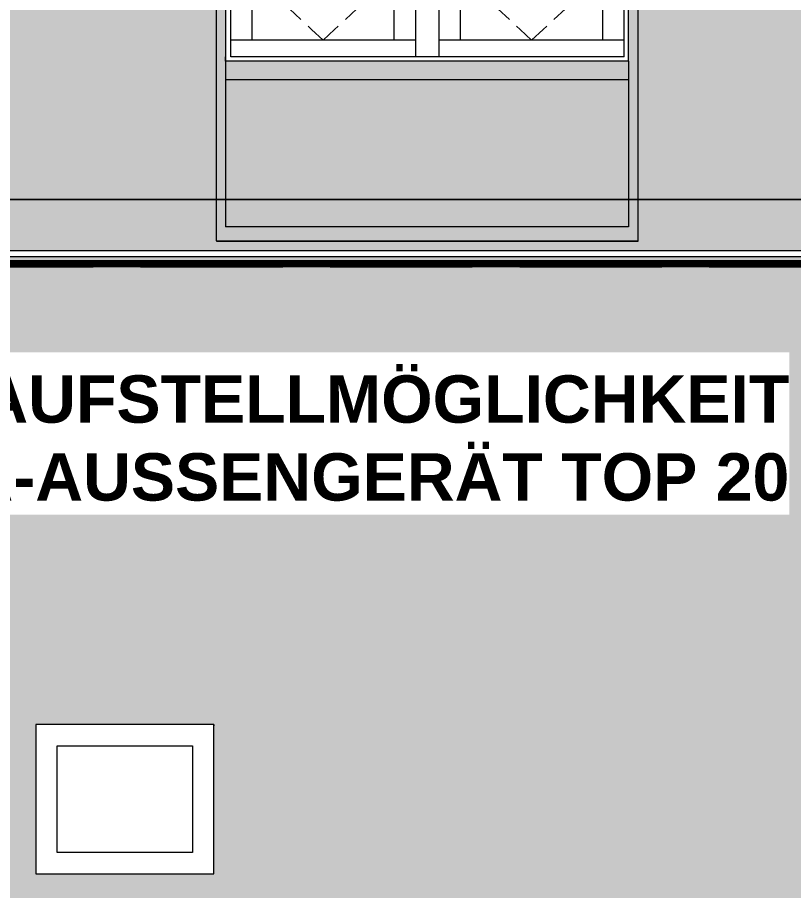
# Model space of a CAD drawing. Header units: metres. Extents: x -3 to 171, y -23 to 41.
# Drawn here: x 136.306 to 139.581, y 28.16 to 31.845 of the extents above; entities that cross this region are included whole.
import ezdxf

# ---------------------------------------------------------------- set-up
doc = ezdxf.new("R2010")
doc.units = ezdxf.units.M
doc.header["$MEASUREMENT"] = 0
doc.set_wipeout_variables(frame=1)
doc.linetypes.add('Strichlinie weit', pattern=[0.004, 0.003, -0.001])
doc.linetypes.add('Wipeout_Contour', pattern=[1, 0, -1])
for name, color, linetype in [('112 Wand Aussen - Schachtwände', 7, 'Continuous'), ('140 Brüstung', 7, 'Continuous'), ('325 Dachfenster', 7, 'Continuous'), ('330 Dachaufbau', 7, 'Continuous'), ('905 VP Beschriftung Übersicht.Übersicht', 7, 'Continuous')]:
    doc.layers.add(name, color=color, linetype=linetype)
doc.styles.add('ERSTELLTER_STIL_6', font='arial.ttf')

# ---------------------------------------------------------------- blocks, each defined once
blk = doc.blocks.new('Wand_25_2', base_point=(137.0442, 28.7707))
at = {"color": 254, "linetype": 'Wipeout_Contour', "lineweight": 0, "ltscale": 418.604028}
blk.add_wipeout([(136.3892, 28.8557), (136.3842, 28.8607), (136.3842, 28.8557)], dxfattribs=at).dxf.layer = '112 Wand Aussen - Schachtwände'
at = {"color": 254, "linetype": 'Wipeout_Contour', "lineweight": 0, "ltscale": 419.818566}
blk.add_wipeout([(137.1292, 28.8557), (137.1342, 28.8557), (137.1342, 28.8607)], dxfattribs=at).dxf.layer = '112 Wand Aussen - Schachtwände'
at = {"color": 254, "linetype": 'Wipeout_Contour', "lineweight": 0, "ltscale": 418.635371}
blk.add_wipeout([(136.4292, 28.8157), (136.3892, 28.8557), (136.3892, 28.8157)], dxfattribs=at).dxf.layer = '112 Wand Aussen - Schachtwände'
at = {"color": 254, "linetype": 'Wipeout_Contour', "lineweight": 0, "ltscale": 419.752084}
blk.add_wipeout([(137.0892, 28.8157), (137.1292, 28.8157), (137.1292, 28.8557)], dxfattribs=at).dxf.layer = '112 Wand Aussen - Schachtwände'
at = {"color": 254, "linetype": 'Wipeout_Contour', "lineweight": 0, "ltscale": 420.999196}
blk.add_wipeout([(137.1292, 28.8607), (137.1292, 28.8557), (137.1342, 28.8607)], dxfattribs=at).dxf.layer = '112 Wand Aussen - Schachtwände'
at = {"color": 254, "linetype": 'Wipeout_Contour', "lineweight": 0, "ltscale": 418.708416}
blk.add_wipeout([(136.4342, 28.8107), (136.4292, 28.8157), (136.4292, 28.8107)], dxfattribs=at).dxf.layer = '112 Wand Aussen - Schachtwände'
at = {"color": 254, "linetype": 'Wipeout_Contour', "lineweight": 0, "ltscale": 419.658769}
blk.add_wipeout([(137.0842, 28.8107), (137.0892, 28.8107), (137.0892, 28.8157)], dxfattribs=at).dxf.layer = '112 Wand Aussen - Schachtwände'
at = {"color": 254, "linetype": 'Wipeout_Contour', "lineweight": 0, "ltscale": 559.085752}
blk.add_wipeout([(136.3892, 28.8607), (136.3892, 28.8557), (137.1292, 28.8557), (137.1292, 28.8607)], dxfattribs=at).dxf.layer = '112 Wand Aussen - Schachtwände'
at = {"color": 254, "linetype": 'Wipeout_Contour', "lineweight": 0, "ltscale": 418.739795}
blk.add_wipeout([(136.4742, 28.7707), (136.4342, 28.8107), (136.4342, 28.7707)], dxfattribs=at).dxf.layer = '112 Wand Aussen - Schachtwände'
at = {"color": 254, "linetype": 'Wipeout_Contour', "lineweight": 0, "ltscale": 419.592306}
blk.add_wipeout([(137.0442, 28.7707), (137.0842, 28.7707), (137.0842, 28.8107)], dxfattribs=at).dxf.layer = '112 Wand Aussen - Schachtwände'
at = {"color": 254, "linetype": 'Wipeout_Contour', "lineweight": 0, "ltscale": 417.838631}
blk.add_wipeout([(136.3892, 28.8607), (136.3842, 28.8607), (136.3892, 28.8557)], dxfattribs=at).dxf.layer = '112 Wand Aussen - Schachtwände'
at = {"color": 254, "linetype": 'Wipeout_Contour', "lineweight": 0, "ltscale": 420.90557}
blk.add_wipeout([(137.0892, 28.8557), (137.0892, 28.8157), (137.1292, 28.8557)], dxfattribs=at).dxf.layer = '112 Wand Aussen - Schachtwände'
at = {"layer": '112 Wand Aussen - Schachtwände', "color": 7, "linetype": 'Continuous', "lineweight": 18, "flags": 128}
blk.add_lwpolyline([(137.1342, 28.8607), (137.1342, 28.8557)], dxfattribs=at)
at = {"color": 254, "linetype": 'Wipeout_Contour', "lineweight": 0, "ltscale": 559.067231}
blk.add_wipeout([(136.4292, 28.8557), (136.4292, 28.8157), (137.0892, 28.8157), (137.0892, 28.8557)], dxfattribs=at).dxf.layer = '112 Wand Aussen - Schachtwände'
at = {"color": 254, "linetype": 'Wipeout_Contour', "lineweight": 0, "ltscale": 417.911226}
blk.add_wipeout([(136.4292, 28.8557), (136.3892, 28.8557), (136.4292, 28.8157)], dxfattribs=at).dxf.layer = '112 Wand Aussen - Schachtwände'
at = {"color": 254, "linetype": 'Wipeout_Contour', "lineweight": 0, "ltscale": 420.839206}
blk.add_wipeout([(137.0842, 28.8157), (137.0842, 28.8107), (137.0892, 28.8157)], dxfattribs=at).dxf.layer = '112 Wand Aussen - Schachtwände'
at = {"layer": '112 Wand Aussen - Schachtwände', "color": 7, "linetype": 'Continuous', "lineweight": 18, "flags": 128}
for points in [[(136.3842, 28.8607), (136.3842, 28.8557)], [(137.1342, 28.8607), (136.3842, 28.8607)]]:
    blk.add_lwpolyline(points, dxfattribs=at)
at = {"color": 254, "linetype": 'Wipeout_Contour', "lineweight": 0, "ltscale": 559.048728}
blk.add_wipeout([(136.4342, 28.8157), (136.4342, 28.8107), (137.0842, 28.8107), (137.0842, 28.8157)], dxfattribs=at).dxf.layer = '112 Wand Aussen - Schachtwände'
at = {"color": 254, "linetype": 'Wipeout_Contour', "lineweight": 0, "ltscale": 417.942564}
blk.add_wipeout([(136.4342, 28.8157), (136.4292, 28.8157), (136.4342, 28.8107)], dxfattribs=at).dxf.layer = '112 Wand Aussen - Schachtwände'
at = {"color": 254, "linetype": 'Wipeout_Contour', "lineweight": 0, "ltscale": 420.745588}
blk.add_wipeout([(137.0442, 28.7707), (137.0842, 28.8107), (137.0442, 28.8107)], dxfattribs=at).dxf.layer = '112 Wand Aussen - Schachtwände'
at = {"color": 254, "linetype": 'Wipeout_Contour', "lineweight": 0, "ltscale": 559.030237}
blk.add_wipeout([(136.4742, 28.7707), (137.0442, 28.7707), (137.0442, 28.8107), (136.4742, 28.8107)], dxfattribs=at).dxf.layer = '112 Wand Aussen - Schachtwände'
at = {"color": 254, "linetype": 'Wipeout_Contour', "lineweight": 0, "ltscale": 418.015185}
blk.add_wipeout([(136.4742, 28.8107), (136.4342, 28.8107), (136.4742, 28.7707)], dxfattribs=at).dxf.layer = '112 Wand Aussen - Schachtwände'
at = {"layer": '112 Wand Aussen - Schachtwände', "color": 7, "linetype": 'Continuous', "lineweight": 18, "flags": 128}
blk.add_lwpolyline([(136.4742, 28.7707), (137.0442, 28.7707)], dxfattribs=at)
blk = doc.blocks.new('Wand_26_2', base_point=(136.4742, 28.3207))
at = {"color": 254, "linetype": 'Wipeout_Contour', "lineweight": 0, "ltscale": 417.248907}
blk.add_wipeout([(136.3892, 28.2357), (136.3842, 28.2307), (136.3892, 28.2307)], dxfattribs=at).dxf.layer = '112 Wand Aussen - Schachtwände'
at = {"color": 254, "linetype": 'Wipeout_Contour', "lineweight": 0, "ltscale": 417.342125}
blk.add_wipeout([(136.4292, 28.2757), (136.3892, 28.2357), (136.4292, 28.2357)], dxfattribs=at).dxf.layer = '112 Wand Aussen - Schachtwände'
at = {"color": 254, "linetype": 'Wipeout_Contour', "lineweight": 0, "ltscale": 557.37195}
blk.add_wipeout([(136.3842, 28.8557), (136.3842, 28.2357), (136.3892, 28.2357), (136.3892, 28.8557)], dxfattribs=at).dxf.layer = '112 Wand Aussen - Schachtwände'
at = {"color": 254, "linetype": 'Wipeout_Contour', "lineweight": 0, "ltscale": 417.408385}
blk.add_wipeout([(136.4342, 28.2807), (136.4292, 28.2757), (136.4342, 28.2757)], dxfattribs=at).dxf.layer = '112 Wand Aussen - Schachtwände'
at = {"color": 254, "linetype": 'Wipeout_Contour', "lineweight": 0, "ltscale": 417.501611}
blk.add_wipeout([(136.4742, 28.3207), (136.4342, 28.2807), (136.4742, 28.2807)], dxfattribs=at).dxf.layer = '112 Wand Aussen - Schachtwände'
at = {"color": 254, "linetype": 'Wipeout_Contour', "lineweight": 0, "ltscale": 418.42697}
blk.add_wipeout([(136.3892, 28.2357), (136.3842, 28.2357), (136.3842, 28.2307)], dxfattribs=at).dxf.layer = '112 Wand Aussen - Schachtwände'
at = {"color": 254, "linetype": 'Wipeout_Contour', "lineweight": 0, "ltscale": 557.459787}
blk.add_wipeout([(136.3892, 28.8157), (136.3892, 28.2757), (136.4292, 28.2757), (136.4292, 28.8157)], dxfattribs=at).dxf.layer = '112 Wand Aussen - Schachtwände'
at = {"color": 254, "linetype": 'Wipeout_Contour', "lineweight": 0, "ltscale": 418.493113}
blk.add_wipeout([(136.4292, 28.2757), (136.3892, 28.2757), (136.3892, 28.2357)], dxfattribs=at).dxf.layer = '112 Wand Aussen - Schachtwände'
at = {"layer": '112 Wand Aussen - Schachtwände', "color": 7, "linetype": 'Continuous', "lineweight": 18, "flags": 128}
for points in [[(136.3842, 28.8557), (136.3842, 28.2307)], [(136.3842, 28.2307), (136.3892, 28.2307)]]:
    blk.add_lwpolyline(points, dxfattribs=at)
at = {"color": 254, "linetype": 'Wipeout_Contour', "lineweight": 0, "ltscale": 557.547906}
blk.add_wipeout([(136.4292, 28.8107), (136.4292, 28.2807), (136.4342, 28.2807), (136.4342, 28.8107)], dxfattribs=at).dxf.layer = '112 Wand Aussen - Schachtwände'
at = {"color": 254, "linetype": 'Wipeout_Contour', "lineweight": 0, "ltscale": 557.635794}
blk.add_wipeout([(136.4742, 28.3207), (136.4742, 28.7707), (136.4342, 28.7707), (136.4342, 28.3207)], dxfattribs=at).dxf.layer = '112 Wand Aussen - Schachtwände'
at = {"color": 254, "linetype": 'Wipeout_Contour', "lineweight": 0, "ltscale": 418.586643}
blk.add_wipeout([(136.4342, 28.2807), (136.4292, 28.2807), (136.4292, 28.2757)], dxfattribs=at).dxf.layer = '112 Wand Aussen - Schachtwände'
at = {"color": 254, "linetype": 'Wipeout_Contour', "lineweight": 0, "ltscale": 418.652805}
blk.add_wipeout([(136.4342, 28.3207), (136.4342, 28.2807), (136.4742, 28.3207)], dxfattribs=at).dxf.layer = '112 Wand Aussen - Schachtwände'
at = {"layer": '112 Wand Aussen - Schachtwände', "color": 7, "linetype": 'Continuous', "lineweight": 18, "flags": 128}
blk.add_lwpolyline([(136.4742, 28.3207), (136.4742, 28.7707)], dxfattribs=at)
blk = doc.blocks.new('Wand_27_2', base_point=(137.0442, 28.3207))
at = {"color": 254, "linetype": 'Wipeout_Contour', "lineweight": 0, "ltscale": 419.640113}
blk.add_wipeout([(137.1342, 28.2357), (137.1292, 28.2357), (137.1342, 28.2307)], dxfattribs=at).dxf.layer = '112 Wand Aussen - Schachtwände'
at = {"color": 254, "linetype": 'Wipeout_Contour', "lineweight": 0, "ltscale": 419.608301}
blk.add_wipeout([(137.1292, 28.2757), (137.0892, 28.2757), (137.1292, 28.2357)], dxfattribs=at).dxf.layer = '112 Wand Aussen - Schachtwände'
at = {"color": 254, "linetype": 'Wipeout_Contour', "lineweight": 0, "ltscale": 419.535365}
blk.add_wipeout([(137.0842, 28.2807), (137.0892, 28.2757), (137.0892, 28.2807)], dxfattribs=at).dxf.layer = '112 Wand Aussen - Schachtwände'
at = {"color": 254, "linetype": 'Wipeout_Contour', "lineweight": 0, "ltscale": 558.574958}
blk.add_wipeout([(137.1292, 28.2357), (136.3892, 28.2357), (136.3892, 28.2307), (137.1292, 28.2307)], dxfattribs=at).dxf.layer = '112 Wand Aussen - Schachtwände'
at = {"color": 254, "linetype": 'Wipeout_Contour', "lineweight": 0, "ltscale": 419.503588}
blk.add_wipeout([(137.0442, 28.3207), (137.0842, 28.2807), (137.0842, 28.3207)], dxfattribs=at).dxf.layer = '112 Wand Aussen - Schachtwände'
at = {"color": 254, "linetype": 'Wipeout_Contour', "lineweight": 0, "ltscale": 420.412003}
blk.add_wipeout([(137.1292, 28.2307), (137.1342, 28.2307), (137.1292, 28.2357)], dxfattribs=at).dxf.layer = '112 Wand Aussen - Schachtwände'
at = {"color": 254, "linetype": 'Wipeout_Contour', "lineweight": 0, "ltscale": 558.593214}
blk.add_wipeout([(137.0892, 28.2757), (136.4292, 28.2757), (136.4292, 28.2357), (137.0892, 28.2357)], dxfattribs=at).dxf.layer = '112 Wand Aussen - Schachtwände'
at = {"color": 254, "linetype": 'Wipeout_Contour', "lineweight": 0, "ltscale": 420.338624}
blk.add_wipeout([(137.0892, 28.2357), (137.1292, 28.2357), (137.0892, 28.2757)], dxfattribs=at).dxf.layer = '112 Wand Aussen - Schachtwände'
at = {"layer": '112 Wand Aussen - Schachtwände', "color": 7, "linetype": 'Continuous', "lineweight": 18, "flags": 128}
for points in [[(136.3892, 28.2307), (137.1342, 28.2307)], [(137.1342, 28.2307), (137.1342, 28.2357)]]:
    blk.add_lwpolyline(points, dxfattribs=at)
at = {"color": 254, "linetype": 'Wipeout_Contour', "lineweight": 0, "ltscale": 558.611487}
blk.add_wipeout([(137.0842, 28.2807), (136.4342, 28.2807), (136.4342, 28.2757), (137.0842, 28.2757)], dxfattribs=at).dxf.layer = '112 Wand Aussen - Schachtwände'
at = {"color": 254, "linetype": 'Wipeout_Contour', "lineweight": 0, "ltscale": 558.629772}
blk.add_wipeout([(137.0442, 28.3207), (136.4742, 28.3207), (136.4742, 28.2807), (137.0442, 28.2807)], dxfattribs=at).dxf.layer = '112 Wand Aussen - Schachtwände'
at = {"color": 254, "linetype": 'Wipeout_Contour', "lineweight": 0, "ltscale": 420.306805}
blk.add_wipeout([(137.0842, 28.2757), (137.0892, 28.2757), (137.0842, 28.2807)], dxfattribs=at).dxf.layer = '112 Wand Aussen - Schachtwände'
at = {"color": 254, "linetype": 'Wipeout_Contour', "lineweight": 0, "ltscale": 420.23345}
blk.add_wipeout([(137.0442, 28.2807), (137.0842, 28.2807), (137.0442, 28.3207)], dxfattribs=at).dxf.layer = '112 Wand Aussen - Schachtwände'
at = {"layer": '112 Wand Aussen - Schachtwände', "color": 7, "linetype": 'Continuous', "lineweight": 18, "flags": 128}
blk.add_lwpolyline([(137.0442, 28.3207), (136.4742, 28.3207)], dxfattribs=at)
blk = doc.blocks.new('Wand_58_2', base_point=(134.4257, 30.9569))
at = {"layer": '140 Brüstung', "linetype": 'Continuous', "lineweight": 0, "true_color": 0x000000}
for points in [[(134.4257, 30.8077), (140.0742, 30.8077), (140.0742, 30.8131), (134.4257, 30.8131)], [(134.4257, 30.7987), (140.0742, 30.7987), (140.0742, 30.8042), (134.4257, 30.8042)]]:
    blk.add_hatch(color=18, dxfattribs=at).paths.add_polyline_path(points)
at = {"layer": '140 Brüstung', "linetype": 'Continuous', "lineweight": 0, "true_color": 0xffffff}
blk.add_hatch(color=7, dxfattribs=at).paths.add_polyline_path([(134.4257, 30.8042), (140.0742, 30.8042), (140.0742, 30.8077), (134.4257, 30.8077)])
at = {"layer": '140 Brüstung', "color": 7, "linetype": 'Continuous', "lineweight": 13}
for p, q in [((134.4257, 30.8131), (140.024, 30.8131)), ((134.4257, 30.8077), (140.0742, 30.8077)), ((134.4257, 30.8042), (140.0742, 30.8042)), ((140.024, 30.8131), (140.0742, 30.8131)), ((134.4257, 30.7987), (140.0742, 30.7987))]:
    blk.add_line(p, q, dxfattribs=at)
at = {"layer": '140 Brüstung', "color": 7, "linetype": 'Strichlinie weit', "lineweight": 13, "ltscale": 200}
blk.add_line((134.4257, 30.7933), (140.0742, 30.7933), dxfattribs=at)
at = {"layer": '140 Brüstung', "color": 7, "linetype": 'Continuous', "lineweight": 18, "flags": 128}
for points in [[(140.0742, 31.077), (140.0742, 31.0768)], [(140.0742, 31.0768), (140.0742, 30.8368)]]:
    blk.add_lwpolyline(points, dxfattribs=at)
at = {"layer": '140 Brüstung', "color": 7, "linetype": 'Strichlinie weit', "lineweight": 13, "ltscale": 200, "flags": 128}
for points in [[(140.0742, 30.8195), (140.0742, 30.8185)], [(140.0742, 30.8185), (140.0742, 30.8131)], [(134.4257, 30.7987), (134.4257, 30.7933)], [(134.4257, 30.7933), (134.4257, 30.7923)], [(134.4257, 30.7923), (140.0742, 30.7923)], [(140.0742, 30.7987), (140.0742, 30.7933)], [(140.0742, 30.7933), (140.0742, 30.7923)]]:
    blk.add_lwpolyline(points, dxfattribs=at)
at = {"color": 254, "linetype": 'Wipeout_Contour', "lineweight": 0, "ltscale": 572.921268}
blk.add_wipeout([(139.6644, 30.8368), (140.024, 30.8368), (140.024, 31.0768), (139.6644, 31.0768)], dxfattribs=at).dxf.layer = '140 Brüstung'
at = {"layer": '140 Brüstung', "color": 7, "linetype": 'Continuous', "lineweight": 18}
for p, q in [((140.024, 31.0768), (140.024, 30.8368)), ((140.024, 30.8368), (140.024, 30.8195)), ((140.024, 30.8195), (140.024, 30.8185)), ((140.024, 30.8185), (140.024, 30.8131))]:
    blk.add_line(p, q, dxfattribs=at)
at = {"color": 254, "linetype": 'Wipeout_Contour', "lineweight": 0, "ltscale": 561.991907}
blk.add_wipeout([(139.6644, 31.0768), (134.4257, 31.0768), (134.4257, 30.8368), (139.6644, 30.8368)], dxfattribs=at).dxf.layer = '140 Brüstung'
at = {"layer": '140 Brüstung', "color": 7, "linetype": 'Continuous', "lineweight": 18}
for p, q in [((134.4257, 30.8368), (139.6644, 30.8368)), ((139.6644, 30.8368), (140.024, 30.8368))]:
    blk.add_line(p, q, dxfattribs=at)
at = {"layer": '140 Brüstung', "color": 7, "linetype": 'Strichlinie weit', "lineweight": 13, "ltscale": 200}
for p, q in [((134.4257, 30.8195), (140.024, 30.8195)), ((134.4257, 30.8185), (140.024, 30.8185))]:
    blk.add_line(p, q, dxfattribs=at)
at = {"layer": '140 Brüstung', "color": 7, "linetype": 'Strichlinie weit', "lineweight": 13, "ltscale": 200, "flags": 128}
for points in [[(134.4257, 30.8195), (134.4257, 30.8185)], [(134.4257, 30.8185), (134.4257, 30.8131)]]:
    blk.add_lwpolyline(points, dxfattribs=at)
at = {"color": 254, "linetype": 'Wipeout_Contour', "lineweight": 0, "ltscale": 572.323586}
blk.add_wipeout([(139.6642, 31.0768), (139.6644, 31.0768), (139.6644, 31.077), (139.6642, 31.077)], dxfattribs=at).dxf.layer = '140 Brüstung'
at = {"color": 254, "linetype": 'Wipeout_Contour', "lineweight": 0, "ltscale": 562.097715}
blk.add_wipeout([(139.6642, 31.077), (134.4257, 31.077), (134.4257, 31.0768), (139.6642, 31.0768)], dxfattribs=at).dxf.layer = '140 Brüstung'
at = {"layer": '140 Brüstung', "color": 7, "linetype": 'Continuous', "lineweight": 18}
for p, q in [((134.4257, 31.0768), (139.6642, 31.0768)), ((139.6642, 31.0768), (139.6644, 31.0768)), ((139.6644, 31.077), (139.6644, 31.0768))]:
    blk.add_line(p, q, dxfattribs=at)
at = {"layer": '140 Brüstung', "color": 7, "linetype": 'Continuous', "lineweight": 18, "flags": 128}
blk.add_lwpolyline([(139.6642, 31.077), (134.4257, 31.077)], dxfattribs=at)
blk = doc.blocks.new('Wand_74_2', base_point=(137.0442, 28.3207))
at = {"color": 254, "linetype": 'Wipeout_Contour', "lineweight": 0, "ltscale": 560.289064}
blk.add_wipeout([(137.1292, 28.8557), (137.1292, 28.2357), (137.1342, 28.2357), (137.1342, 28.8557)], dxfattribs=at).dxf.layer = '112 Wand Aussen - Schachtwände'
at = {"color": 254, "linetype": 'Wipeout_Contour', "lineweight": 0, "ltscale": 560.2007}
blk.add_wipeout([(137.1292, 28.8157), (137.0892, 28.8157), (137.0892, 28.2757), (137.1292, 28.2757)], dxfattribs=at).dxf.layer = '112 Wand Aussen - Schachtwände'
at = {"layer": '112 Wand Aussen - Schachtwände', "color": 7, "linetype": 'Continuous', "lineweight": 18, "flags": 128}
blk.add_lwpolyline([(137.1342, 28.2357), (137.1342, 28.8557)], dxfattribs=at)
at = {"color": 254, "linetype": 'Wipeout_Contour', "lineweight": 0, "ltscale": 560.112618}
blk.add_wipeout([(137.0842, 28.8107), (137.0842, 28.2807), (137.0892, 28.2807), (137.0892, 28.8107)], dxfattribs=at).dxf.layer = '112 Wand Aussen - Schachtwände'
at = {"color": 254, "linetype": 'Wipeout_Contour', "lineweight": 0, "ltscale": 560.024304}
blk.add_wipeout([(137.0442, 28.7707), (137.0442, 28.3207), (137.0842, 28.3207), (137.0842, 28.7707)], dxfattribs=at).dxf.layer = '112 Wand Aussen - Schachtwände'
at = {"layer": '112 Wand Aussen - Schachtwände', "color": 7, "linetype": 'Continuous', "lineweight": 18, "flags": 128}
blk.add_lwpolyline([(137.0442, 28.7707), (137.0442, 28.3207)], dxfattribs=at)
blk = doc.blocks.new('Dachfläche_18_2', base_point=(133.3781, 35.5302))
at = {"layer": '330 Dachaufbau', "linetype": 'Continuous', "lineweight": 0, "true_color": 0x000000}
h = blk.add_hatch(color=18, dxfattribs=at)
h.paths.add_polyline_path([(136.8242, 35.0602), (137.1342, 35.0602), (137.1342, 35.5302), (136.1792, 35.5302), (136.1792, 34.6887), (134.4292, 34.6887), (134.4292, 35.5302), (133.3781, 35.5302), (133.3953, 30.8602), (139.7042, 30.8602), (139.7042, 34.6366), (136.8242, 34.6366)])
h.paths.add_polyline_path([(137.1842, 33.2627), (138.8842, 33.2627), (138.8842, 31.6615), (137.1842, 31.6615)], flags=0)
h.paths.add_polyline_path([(134.4542, 31.6615), (134.4542, 33.2627), (136.1542, 33.2627), (136.1542, 31.6615)], flags=0)
at = {"layer": '330 Dachaufbau', "color": 7, "linetype": 'Continuous', "lineweight": 18, "flags": 128}
for points in [[(137.1842, 33.2627), (137.1842, 31.6615)], [(138.8842, 31.6615), (138.8842, 33.2627)], [(137.1842, 31.6615), (138.8842, 31.6615)], [(139.7042, 30.8602), (133.3953, 30.8602)]]:
    blk.add_lwpolyline(points, dxfattribs=at)
blk = doc.blocks.new('VELUX SlopeRoofBundle[21]_2', base_point=(133.3792, 35.4602))
at = {"color": 254, "linetype": 'Wipeout_Contour', "lineweight": 0, "ltscale": 564.25454}
blk.add_wipeout([(137.1842, 33.2384), (137.1842, 32.3701), (137.2061, 32.3701), (137.2061, 33.2384)], dxfattribs=at).dxf.layer = '325 Dachfenster'
at = {"color": 254, "linetype": 'Wipeout_Contour', "lineweight": 0, "ltscale": 570.792416}
blk.add_wipeout([(138.8661, 33.2384), (138.8661, 32.3701), (138.8842, 32.3701), (138.8842, 33.2384)], dxfattribs=at).dxf.layer = '325 Dachfenster'
at = {"color": 254, "linetype": 'Wipeout_Contour', "lineweight": 0, "ltscale": 565.054762}
blk.add_wipeout([(137.9861, 32.3701), (137.1842, 32.3701), (137.1842, 31.6785), (137.9861, 31.6785)], dxfattribs=at).dxf.layer = '325 Dachfenster'
at = {"color": 254, "linetype": 'Wipeout_Contour', "lineweight": 0, "ltscale": 568.56162}
blk.add_wipeout([(138.0861, 31.6785), (138.8842, 31.6785), (138.8842, 32.3701), (138.0861, 32.3701)], dxfattribs=at).dxf.layer = '325 Dachfenster'
at = {"layer": '325 Dachfenster', "linetype": 'Continuous', "lineweight": 0, "flags": 128}
blk.add_lwpolyline([(137.1842, 33.2384), (137.1842, 32.3701), (137.1842, 31.6785)], dxfattribs=at)
at = {"color": 254, "linetype": 'Wipeout_Contour', "lineweight": 0, "ltscale": 1134.289105}
blk.add_wipeout([(138.8661, 33.2384), (137.2061, 33.2384), (137.2061, 32.3701), (137.9861, 32.3701), (137.9861, 31.6785), (138.0861, 31.6785), (138.0861, 32.3701), (138.8661, 32.3701)], dxfattribs=at).dxf.layer = '325 Dachfenster'
at = {"layer": '325 Dachfenster', "linetype": 'Continuous', "lineweight": 0, "flags": 128}
for points in [[(137.1842, 33.2384), (137.2061, 33.2384), (138.8661, 33.2384), (138.8842, 33.2384)], [(137.2061, 31.6785), (137.2061, 32.3701), (137.2061, 33.2384)], [(137.2961, 32.6176), (137.2961, 33.2384)], [(137.8961, 32.6176), (137.8961, 33.2384)], [(137.9861, 33.2384), (137.9861, 32.3701), (137.9861, 31.6785)], [(138.0861, 31.6785), (138.0861, 32.3701), (138.0861, 33.2384)], [(138.1761, 32.6176), (138.1761, 33.2384)], [(138.7761, 32.6176), (138.7761, 33.2384)], [(138.8661, 31.6785), (138.8661, 32.3701), (138.8661, 33.2384)], [(138.8842, 31.6785), (138.8842, 32.3701), (138.8842, 33.2384)], [(137.8961, 33.1748), (137.2961, 33.1748)], [(137.5961, 33.1748), (137.5476, 33.1298), (137.5323, 33.1156)], [(137.5961, 33.1748), (137.6445, 33.1298), (137.6598, 33.1156)], [(138.7761, 33.1748), (138.1761, 33.1748)], [(138.4761, 33.1748), (138.4276, 33.1298), (138.4123, 33.1156)], [(138.4761, 33.1748), (138.5245, 33.1298), (138.5398, 33.1156)], [(137.502, 33.0875), (137.4536, 33.0425)], [(137.6901, 33.0875), (137.7385, 33.0425)], [(138.382, 33.0875), (138.3336, 33.0425)], [(138.5701, 33.0875), (138.6185, 33.0425)], [(137.4233, 33.0143), (137.3748, 32.9693)], [(137.7688, 33.0143), (137.8173, 32.9693)], [(138.3033, 33.0143), (138.2548, 32.9693)], [(138.6488, 33.0143), (138.6973, 32.9693)], [(137.3445, 32.9412), (137.2961, 32.8962)], [(137.8476, 32.9412), (137.8961, 32.8962)], [(138.2245, 32.9412), (138.1761, 32.8962)], [(138.7276, 32.9412), (138.7761, 32.8962)], [(137.3445, 32.8512), (137.2961, 32.8962)], [(137.8476, 32.8512), (137.8961, 32.8962)], [(138.2245, 32.8512), (138.1761, 32.8962)], [(138.7276, 32.8512), (138.7761, 32.8962)], [(137.4233, 32.778), (137.3748, 32.823)], [(137.7688, 32.778), (137.8173, 32.823)], [(138.3033, 32.778), (138.2548, 32.823)], [(138.6488, 32.778), (138.6973, 32.823)], [(137.502, 32.7049), (137.4536, 32.7499)], [(137.6901, 32.7049), (137.7385, 32.7499)], [(138.382, 32.7049), (138.3336, 32.7499)], [(138.5701, 32.7049), (138.6185, 32.7499)], [(137.5961, 32.6176), (137.5476, 32.6626), (137.5323, 32.6768)], [(137.5961, 32.6176), (137.6445, 32.6626), (137.6598, 32.6768)], [(138.4761, 32.6176), (138.4276, 32.6626), (138.4123, 32.6768)], [(138.4761, 32.6176), (138.5245, 32.6626), (138.5398, 32.6768)], [(137.9861, 32.6176), (137.2061, 32.6176)], [(138.8661, 32.6176), (138.0861, 32.6176)], [(137.9861, 32.5469), (137.2061, 32.5469)], [(138.8661, 32.5469), (138.0861, 32.5469)], [(137.1842, 32.3701), (137.9861, 32.3701)], [(137.2961, 31.7493), (137.2961, 32.3701)], [(137.8961, 31.7493), (137.8961, 32.3701)], [(138.0861, 32.3701), (138.8842, 32.3701)], [(138.1761, 31.7493), (138.1761, 32.3701)], [(138.7761, 31.7493), (138.7761, 32.3701)], [(137.8961, 32.3065), (137.2961, 32.3065)], [(137.5961, 32.3065), (137.5476, 32.2614), (137.5323, 32.2473)], [(137.5961, 32.3065), (137.6445, 32.2614), (137.6598, 32.2473)], [(138.7761, 32.3065), (138.1761, 32.3065)], [(138.4761, 32.3065), (138.4276, 32.2614), (138.4123, 32.2473)], [(138.4761, 32.3065), (138.5245, 32.2614), (138.5398, 32.2473)], [(137.502, 32.2191), (137.4536, 32.1741)], [(137.6901, 32.2191), (137.7385, 32.1741)], [(138.382, 32.2191), (138.3336, 32.1741)], [(138.5701, 32.2191), (138.6185, 32.1741)], [(137.4233, 32.146), (137.3748, 32.101)], [(137.7688, 32.146), (137.8173, 32.101)], [(138.3033, 32.146), (138.2548, 32.101)], [(138.6488, 32.146), (138.6973, 32.101)], [(137.3445, 32.0729), (137.2961, 32.0279)], [(137.8476, 32.0729), (137.8961, 32.0279)], [(138.2245, 32.0729), (138.1761, 32.0279)], [(138.7276, 32.0729), (138.7761, 32.0279)], [(137.3445, 31.9828), (137.2961, 32.0279)], [(137.8476, 31.9828), (137.8961, 32.0279)], [(138.2245, 31.9828), (138.1761, 32.0279)], [(138.7276, 31.9828), (138.7761, 32.0279)], [(137.4233, 31.9097), (137.3748, 31.9547)], [(137.7688, 31.9097), (137.8173, 31.9547)], [(138.3033, 31.9097), (138.2548, 31.9547)], [(138.6488, 31.9097), (138.6973, 31.9547)], [(137.502, 31.8366), (137.4536, 31.8816)], [(137.6901, 31.8366), (137.7385, 31.8816)], [(138.382, 31.8366), (138.3336, 31.8816)], [(138.5701, 31.8366), (138.6185, 31.8816)], [(137.5961, 31.7493), (137.5476, 31.7943), (137.5323, 31.8084)], [(137.5961, 31.7493), (137.6445, 31.7943), (137.6598, 31.8084)], [(138.4761, 31.7493), (138.4276, 31.7943), (138.4123, 31.8084)], [(138.4761, 31.7493), (138.5245, 31.7943), (138.5398, 31.8084)], [(137.9861, 31.7493), (137.2061, 31.7493)], [(138.8661, 31.7493), (138.0861, 31.7493)], [(138.8661, 31.6785), (138.0861, 31.6785), (137.9861, 31.6785), (137.2061, 31.6785)]]:
    blk.add_lwpolyline(points, dxfattribs=at)
blk = doc.blocks.new('Dachfläche_35_2', base_point=(138.9261, 33.2609))
at = {"layer": '325 Dachfenster', "color": 7, "linetype": 'Continuous', "lineweight": 13, "true_color": 0xf4f4f4, "flags": 128}
for points in [[(137.1461, 33.2609), (137.1842, 33.2609)], [(137.1461, 30.9024), (137.1461, 33.2609)], [(137.1842, 33.2609), (138.8842, 33.2609)], [(137.1842, 33.2384), (137.1842, 33.2609)], [(138.8842, 33.2384), (138.8842, 33.2609)], [(138.8842, 33.2609), (138.9261, 33.2609)], [(138.9261, 30.9024), (138.9261, 33.2609)], [(137.1842, 31.6606), (137.1842, 31.6785)], [(138.8842, 31.6606), (137.1842, 31.6606)], [(137.1842, 31.6606), (137.1842, 31.5837)], [(138.8842, 31.6606), (138.8842, 31.6785)], [(138.8842, 31.6606), (138.8842, 31.5837)], [(137.1842, 31.5837), (138.8842, 31.5837)], [(137.1842, 31.5837), (137.1842, 30.9615)], [(138.8842, 31.5837), (138.8842, 30.9615)], [(138.8842, 30.9615), (137.1842, 30.9615)], [(137.1461, 30.9024), (138.9261, 30.9024)], [(137.1461, 30.9024), (137.1461, 30.9006)], [(137.1461, 30.9006), (138.9261, 30.9006)], [(138.9261, 30.9006), (138.9261, 30.9024)]]:
    blk.add_lwpolyline(points, dxfattribs=at)
at = {"layer": '325 Dachfenster', "linetype": 'Continuous', "lineweight": 0}
blk.add_blockref('VELUX SlopeRoofBundle[21]_2', (133.3792, 35.4602), dxfattribs=at)

msp = doc.modelspace()

# ---------------------------------------------------------------- hatches: boundary and pattern name
at = {"layer": '905 VP Beschriftung Übersicht.Übersicht', "linetype": 'Continuous', "lineweight": 13, "true_color": 0xe8e2dc}
h = msp.add_hatch(color=254, dxfattribs=at)
h.paths.add_polyline_path([(134.4242, 30.8602), (140.0742, 30.8602), (140.0742, 30.7332), (140.6542, 30.7332), (140.6542, 28.1952), (140.2542, 28.1952), (140.2542, 28.8752), (139.8742, 28.8752), (139.8742, 28.1952), (139.7442, 28.1952), (139.7442, 26.3752), (144.2942, 26.3752), (144.2942, 25.103), (134.4242, 25.103), (134.4242, 29.2707), (134.8042, 29.2707), (134.8042, 29.6507), (134.4242, 29.6507)])
h.paths.add_polyline_path([(137.1342, 28.2307), (136.3842, 28.2307), (136.3842, 28.8607), (137.1342, 28.8607)], flags=0)

# ---------------------------------------------------------------- next in the draw order: block references
at = {"layer": '112 Wand Aussen - Schachtwände', "color": 7, "lineweight": 35}
msp.add_blockref('Wand_25_2', (137.0442, 28.7707), dxfattribs=at)
at = {"layer": '140 Brüstung', "color": 7, "lineweight": 18}
msp.add_blockref('Wand_58_2', (134.4257, 30.9569), dxfattribs=at)

# ---------------------------------------------------------------- next in the draw order: hatches: boundary and pattern name
at = {"layer": '905 VP Beschriftung Übersicht.Übersicht', "linetype": 'Continuous', "lineweight": 0}
msp.add_hatch(color=255, dxfattribs=at).paths.add_polyline_path([(134.4257, 30.8195), (140.0242, 30.8195), (140.0242, 30.7923), (134.4257, 30.7923)])

# ---------------------------------------------------------------- next in the draw order: linework, layer by layer
at = {"layer": '905 VP Beschriftung Übersicht.Übersicht', "color": 7, "linetype": 'Continuous', "lineweight": 13, "flags": 128}
msp.add_lwpolyline([(134.4257, 30.8195), (140.0242, 30.8195), (140.0242, 30.7923), (134.4257, 30.7923)], close=True, dxfattribs=at)

# ---------------------------------------------------------------- next in the draw order: block references
at = {"layer": '112 Wand Aussen - Schachtwände', "color": 7, "lineweight": 35}
msp.add_blockref('Wand_26_2', (136.4742, 28.3207), dxfattribs=at)
at = {"layer": '330 Dachaufbau', "color": 7, "linetype": 'Continuous', "lineweight": 18}
msp.add_blockref('Dachfläche_18_2', (133.3781, 35.5302), dxfattribs=at)

# ---------------------------------------------------------------- next in the draw order: block references
at = {"layer": '112 Wand Aussen - Schachtwände', "color": 7, "lineweight": 35}
msp.add_blockref('Wand_27_2', (137.0442, 28.3207), dxfattribs=at)
at = {"layer": '325 Dachfenster', "color": 7, "linetype": 'Continuous', "lineweight": 13, "true_color": 0xf4f4f4}
msp.add_blockref('Dachfläche_35_2', (138.9261, 33.2609), dxfattribs=at)

# ---------------------------------------------------------------- next in the draw order: hatches: boundary and pattern name
at = {"layer": '905 VP Beschriftung Übersicht.Übersicht', "linetype": 'Continuous', "lineweight": 0}
h = msp.add_hatch(color=255, dxfattribs=at)
h.paths.add_polyline_path([(134.4242, 25.103), (134.4242, 29.2707), (134.8042, 29.2707), (134.8042, 29.6507), (134.4242, 29.6507), (134.4242, 30.8368), (140.0742, 30.8368), (140.0742, 30.7332), (140.6542, 30.7332), (140.6542, 28.1952), (140.2542, 28.1952), (140.2542, 28.8752), (139.8742, 28.8752), (139.8742, 28.1952), (139.7442, 28.1952), (139.7442, 26.3752), (144.2442, 26.3752), (144.2442, 25.103)])
h.paths.add_polyline_path([(137.1342, 28.2307), (137.1342, 28.8607), (136.3842, 28.8607), (136.3842, 28.2307)], flags=0)

# ---------------------------------------------------------------- next in the draw order: linework, layer by layer
at = {"layer": '905 VP Beschriftung Übersicht.Übersicht', "color": 8, "linetype": 'Continuous', "lineweight": 13, "flags": 128}
for points in [[(134.4242, 25.103), (134.4242, 29.2707), (134.8042, 29.2707), (134.8042, 29.6507), (134.4242, 29.6507), (134.4242, 30.8368), (140.0742, 30.8368), (140.0742, 30.7332), (140.6542, 30.7332), (140.6542, 28.1952), (140.2542, 28.1952), (140.2542, 28.8752), (139.8742, 28.8752), (139.8742, 28.1952), (139.7442, 28.1952), (139.7442, 26.3752), (144.2442, 26.3752), (144.2442, 25.103)], [(137.1342, 28.2307), (137.1342, 28.8607), (136.3842, 28.8607), (136.3842, 28.2307)]]:
    msp.add_lwpolyline(points, close=True, dxfattribs=at)

# ---------------------------------------------------------------- next in the draw order: block references
at = {"layer": '112 Wand Aussen - Schachtwände', "color": 7, "lineweight": 35}
msp.add_blockref('Wand_74_2', (137.0442, 28.3207), dxfattribs=at)

# ---------------------------------------------------------------- next in the draw order: wipeouts: each hides what was drawn before it
at = {"color": 5, "linetype": 'Wipeout_Contour', "lineweight": 13, "ltscale": 563.201609}
msp.add_wipeout([(135.5245, 30.4318), (139.5636, 30.4318), (139.5636, 29.7461), (135.5245, 29.7461)], dxfattribs=at).dxf.layer = '905 VP Beschriftung Übersicht.Übersicht'

# ---------------------------------------------------------------- next in the draw order: texts
at = {"layer": '905 VP Beschriftung Übersicht.Übersicht', "color": 5, "linetype": 'Continuous', "lineweight": 13, "insert": (139.5636, 30.0689), "char_height": 0.2, "attachment_point": 6, "line_spacing_factor": 0.98589, "style": 'ERSTELLTER_STIL_6'}
msp.add_mtext('\\A1;{\\pqr;\\fHelvetica|b1|i0|c0|p0;\\W1.000000;AUFSTELLMÖGLICHKEIT\\P\\pqr;\\fHelvetica|b1|i0|c0|p0;\\W1.000000;KLIMA-AUSSENGERÄT TOP 20}', dxfattribs=at)

doc.saveas('drawing.dxf')
